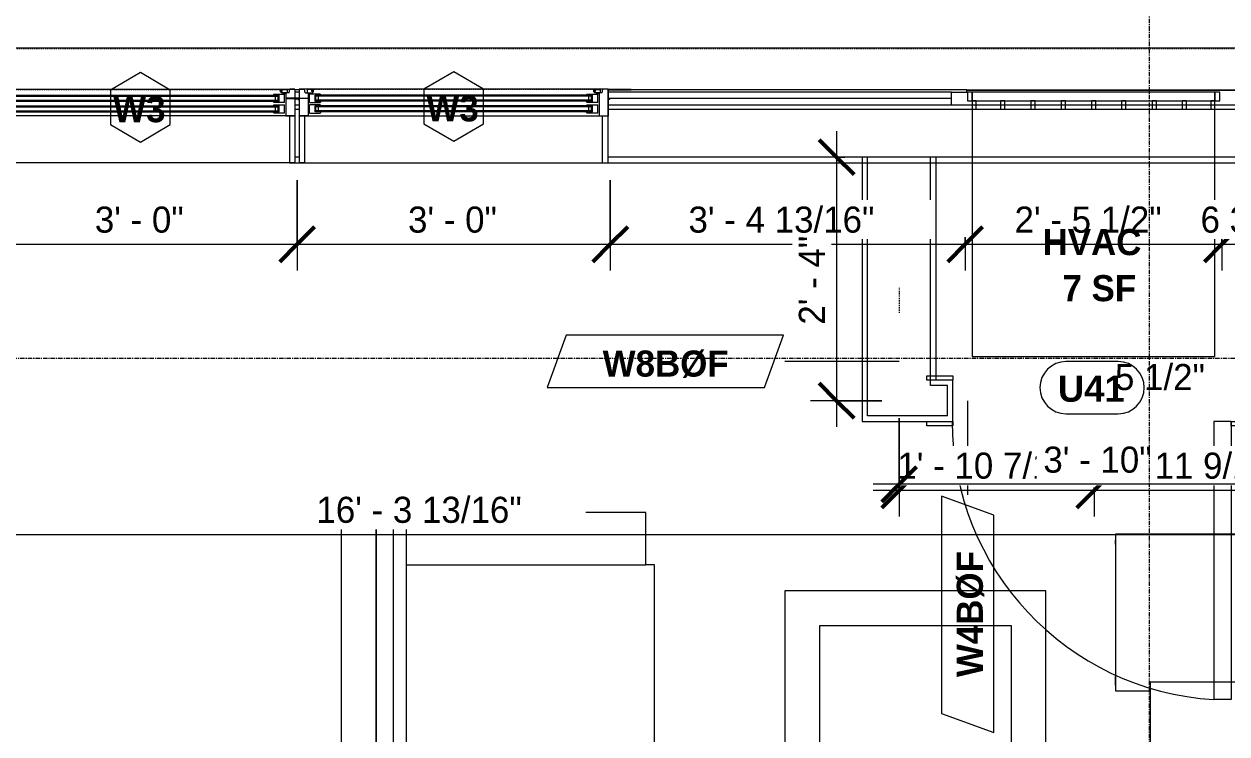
# Model space of a CAD drawing. Header units: inches. Extents: x -4058 to -1781, y 9814 to 12264.
# Drawn here: x -3283.7 to -3145.4, y 12044 to 12125.7 of the extents above; entities that cross this region are included whole.
import ezdxf

# ---------------------------------------------------------------- set-up
doc = ezdxf.new("R2010")
doc.units = ezdxf.units.IN
doc.header["$MEASUREMENT"] = 0
for name, pattern in [('Aligning Line 1_8_', [0.25, 0.125, -0.125]), ('Dash', [0.25, 0.125, -0.125]), ('Dash 3_32_', [0.1875, 0.09375, -0.09375]), ('Dash_2_', [0.25, 0.125, -0.125]), ('Grid Line 1_2_', [0.875, 0.5, -0.125, 0.125, -0.125])]:
    doc.linetypes.add(name, pattern=pattern)
for name, color, linetype, lineweight in [('0-1', 7, 'Continuous', 5), ('0-2', 7, 'Continuous', 9), ('A-ANNO-DIMS', 211, 'Continuous', 9), ('A-ANNO-DIMS-32', 211, 'Continuous', 9), ('A-AREA-IDEN', 2, 'Continuous', 9), ('A-DETL-1', 90, 'Dash 3_32_', 9), ('A-DETL-GENF-HDLN-1', 7, 'Dash', 9), ('A-DETL-GENF-HDLN-2', 1, 'Continuous', 18), ('A-DOOR-2', 31, 'Continuous', 9), ('A-DOOR-IDEN', 31, 'Continuous', 9), ('A-GENM-1', 7, 'Continuous', 9), ('A-GLAZ', 151, 'Continuous', 18), ('A-GLAZ-1', 7, 'Continuous', 9), ('A-GLAZ-IDEN', 152, 'Continuous', 9), ('A-WALL-1', 7, 'Continuous', 9), ('A-WALL-2', 113, 'Continuous', 9), ('A-WALL-IDEN', 211, 'Continuous', 9), ('G-ANNO-SYMB', 111, 'Aligning Line 1_8_', 9), ('I-FURN', 30, 'Continuous', 9), ('I-WALL-4', 2, 'Continuous', 9), ('S-GRID-1', 1, 'Grid Line 1_2_', 9)]:
    doc.layers.add(name, color=color, linetype=linetype, lineweight=lineweight)
doc.layers.add('0-4', color=250, linetype='Dash_2_')
doc.styles.add('Arial_B', font='arialbd.ttf', dxfattribs={"height": 3})
doc.styles.add('Century Gothic', font='ufonts.com_century-gothic.ttf', dxfattribs={"height": 3})
doc.styles.add('Century Gothic_B', font='GOTHICB.TTF', dxfattribs={"height": 3})
doc.dimstyles.new('THE_DIMENSION_STRING', dxfattribs={"dimscale": 12, "dimtxt": 3.132505, "dimasz": 0.333333, "dimexe": 0.25, "dimexo": 0.166667, "dimgap": 0.041667, "dimtad": 1, "dimdec": 4, "dimrnd": 0.0625, "dimzin": 3, "dimdsep": 46, "dimlunit": 4, "dimtxsty": 'Century Gothic', "dimblk1": 'OBLIQUE', "dimblk2": 'OBLIQUE', "dimsah": 1, "dimcen": 0.09, "dimdle": 0.25, "dimazin": 0, "dimtfac": 1, "dimtdec": 4, "dimtix": 1, "dimtmove": 0, "dimatfit": 3, "dimfxl": 1, "dimtvp": 1, "dimtfill": 1, "dimfrac": 2, "dimtolj": 1, "dimtzin": 0, "dimarcsym": 2})
doc.dimstyles.new('THE_DIMENSION_STRING_1', dxfattribs={"dimscale": 12, "dimtxt": 3.132505, "dimasz": 0.333333, "dimexe": 0.25, "dimexo": 0.166667, "dimgap": 0.041667, "dimtad": 1, "dimdec": 4, "dimrnd": 0.0625, "dimzin": 3, "dimdsep": 46, "dimlunit": 4, "dimtxsty": 'Century Gothic', "dimblk1": 'OBLIQUE', "dimblk2": 'OBLIQUE', "dimsah": 1, "dimcen": 0.09, "dimdle": 0.25, "dimazin": 0, "dimtfac": 1, "dimtdec": 4, "dimtix": 1, "dimtmove": 1, "dimatfit": 3, "dimfxl": 1, "dimtvp": 1, "dimtfill": 1, "dimfrac": 2, "dimtolj": 1, "dimtzin": 0, "dimarcsym": 2})
doc.dimstyles.new('THE_DIMENSION_STRING_3', dxfattribs={"dimscale": 12, "dimtxt": 3.132505, "dimasz": 0.333333, "dimexe": 0.25, "dimexo": 0.166667, "dimgap": 0.041667, "dimtad": 1, "dimdec": 4, "dimrnd": 0.0625, "dimzin": 3, "dimdsep": 46, "dimlunit": 4, "dimtxsty": 'Century Gothic', "dimblk1": 'OBLIQUE', "dimblk2": 'OBLIQUE', "dimsah": 1, "dimcen": 0.09, "dimdle": 0.25, "dimazin": 0, "dimtfac": 1, "dimtdec": 4, "dimtix": 1, "dimtmove": 0, "dimatfit": 3, "dimfxl": 1, "dimtvp": 1, "dimtfill": 1, "dimfrac": 2, "dimtolj": 1, "dimtzin": 0, "dimarcsym": 2})
doc.dimstyles.new('THE_DIMENSION_STRING_4', dxfattribs={"dimscale": 12, "dimtxt": 3.132505, "dimasz": 0.333333, "dimexe": 0.25, "dimexo": 0.166667, "dimgap": 0.041667, "dimtad": 1, "dimdec": 4, "dimrnd": 0.0625, "dimzin": 3, "dimdsep": 46, "dimlunit": 4, "dimtxsty": 'Century Gothic', "dimblk1": 'OBLIQUE', "dimblk2": 'OBLIQUE', "dimsah": 1, "dimcen": 0.09, "dimdle": 0.25, "dimazin": 0, "dimtfac": 1, "dimtdec": 4, "dimtix": 1, "dimtmove": 0, "dimatfit": 3, "dimfxl": 1, "dimtvp": 1, "dimtfill": 1, "dimfrac": 2, "dimtolj": 1, "dimtzin": 0, "dimarcsym": 2})

# ---------------------------------------------------------------- blocks, each defined once
blk = doc.blocks.new('Window-Double_Hung-Marvin-Essential - ESDH3066 - 3rd floor-3357211-UNITS PLANS - 3RD FLOOR')
at = {"layer": 'A-DETL-GENF-HDLN-1'}
blk.add_line((16.1, 4.22), (-16.5, 4.22), dxfattribs=at)
at = {"layer": 'A-DETL-GENF-HDLN-2'}
for p, q in [((-17.75, 4.28), (-17.16, 4.28)), ((-17.75, 4.28), (-17.75, 1.19)), ((-17.08, 3.87), (-17.16, 4.28)), ((-16.85, 4.25), (-16.85, 3.87)), ((-16.3, 4.25), (-16.85, 4.25)), ((-16.3, 4.01), (-16.3, 4.25)), ((-16.18, 4.22), (-16.1, 4.22)), ((-16.18, 4.22), (-16.18, 4.01)), ((-16.1, 3.97), (-16.1, 4.22)), ((16.18, 4.22), (16.1, 4.22)), ((16.1, 3.97), (16.1, 4.22)), ((16.18, 4.22), (16.18, 4.01)), ((16.3, 4.01), (16.3, 4.25)), ((16.3, 4.25), (16.85, 4.25)), ((16.85, 4.25), (16.85, 3.87)), ((17.08, 3.87), (17.16, 4.28)), ((17.75, 4.28), (17.16, 4.28)), ((17.75, 4.28), (17.75, 1.19)), ((-19.25, 3.23), (-19.25, 3.19)), ((-17.75, 3.23), (-19.25, 3.23)), ((-19.25, 3.19), (-17.9, 3.19)), ((-17.9, 3.19), (-17.9, 3.08)), ((-17.9, 3.08), (-17.75, 3.08)), ((-17.08, 3.87), (-16.19, 3.87)), ((-16.38, 3.77), (-16.72, 3.77)), ((-16.72, 3.77), (-16.72, 1.19)), ((-15.34, 3.69), (-16.56, 3.69)), ((-16.56, 2.75), (-16.56, 3.69)), ((-16.38, 3.87), (-16.38, 3.77)), ((-16.18, 4.01), (-16.3, 4.01)), ((-16.19, 3.97), (-16.1, 3.97)), ((-16.19, 3.87), (-16.19, 3.97)), ((-15.94, 2.87), (-15.94, 3.59)), ((-15.94, 3.59), (-15.28, 3.59)), ((-15.28, 2.87), (-15.94, 2.87)), ((-15.84, 2.88), (-15.84, 3.57)), ((-15.54, 3.01), (-15.54, 3.45)), ((-15.34, 3.69), (-15.28, 3.63)), ((-15.34, 2.75), (-15.28, 2.81)), ((-15.28, 3.59), (-15.28, 3.63)), ((-15.28, 2.81), (-15.28, 2.87)), ((15.34, 3.69), (15.28, 3.63)), ((15.28, 3.59), (15.28, 3.63)), ((15.94, 3.59), (15.28, 3.59)), ((15.28, 2.81), (15.28, 2.87)), ((15.28, 2.87), (15.94, 2.87)), ((15.34, 2.75), (15.28, 2.81)), ((15.34, 3.69), (16.56, 3.69)), ((15.54, 3.01), (15.54, 3.45)), ((15.84, 2.88), (15.84, 3.57)), ((15.94, 2.87), (15.94, 3.59)), ((16.19, 3.97), (16.1, 3.97)), ((16.18, 4.01), (16.3, 4.01)), ((16.19, 3.87), (16.19, 3.97)), ((17.08, 3.87), (16.19, 3.87)), ((16.38, 3.87), (16.38, 3.77)), ((16.38, 3.77), (16.72, 3.77)), ((16.56, 2.75), (16.56, 3.69)), ((16.72, 3.77), (16.72, 1.19)), ((17.75, 3.23), (19.25, 3.23)), ((17.9, 3.08), (17.75, 3.08)), ((17.9, 3.19), (17.9, 3.08)), ((19.25, 3.19), (17.9, 3.19)), ((19.25, 3.23), (19.25, 3.19)), ((-16.56, 2.75), (-15.34, 2.75)), ((-15.34, 2.47), (-16.56, 2.47)), ((-16.56, 1.53), (-16.56, 2.47)), ((-16.56, 1.53), (-15.34, 1.53)), ((-15.94, 1.65), (-15.94, 2.37)), ((-15.94, 2.37), (-15.28, 2.37)), ((-15.28, 1.65), (-15.94, 1.65)), ((-15.84, 1.66), (-15.84, 2.35)), ((-15.54, 1.79), (-15.54, 2.23)), ((-15.34, 2.47), (-15.28, 2.41)), ((-15.34, 1.53), (-15.28, 1.59)), ((-15.28, 2.37), (-15.28, 2.41)), ((-15.28, 1.59), (-15.28, 1.65)), ((15.34, 2.47), (15.28, 2.41)), ((15.28, 2.37), (15.28, 2.41)), ((15.94, 2.37), (15.28, 2.37)), ((15.28, 1.59), (15.28, 1.65)), ((15.28, 1.65), (15.94, 1.65)), ((15.34, 1.53), (15.28, 1.59)), ((16.56, 2.75), (15.34, 2.75)), ((15.34, 2.47), (16.56, 2.47)), ((16.56, 1.53), (15.34, 1.53)), ((15.54, 1.79), (15.54, 2.23)), ((15.84, 1.66), (15.84, 2.35)), ((15.94, 1.65), (15.94, 2.37)), ((16.56, 1.53), (16.56, 2.47)), ((-16.72, 1.19), (-17.75, 1.19)), ((-17.13, 1.16), (-17.13, -4.19)), ((16.72, 1.19), (17.75, 1.19)), ((17.12, -4.19), (17.12, 1.16)), ((-17.13, -4.19), (-17.75, -4.19)), ((17.12, -4.19), (17.75, -4.19))]:
    blk.add_line(p, q, dxfattribs=at)
at = {"layer": 'A-GLAZ'}
for p, q in [((15.84, 3.57), (-15.84, 3.57)), ((15.84, 3.45), (-15.84, 3.45)), ((15.84, 3.01), (-15.84, 3.01)), ((15.84, 2.88), (-15.84, 2.88)), ((15.84, 2.35), (-15.84, 2.35)), ((15.84, 2.23), (-15.84, 2.23)), ((15.84, 1.79), (-15.84, 1.79)), ((15.84, 1.66), (-15.84, 1.66))]:
    blk.add_line(p, q, dxfattribs=at)
at = {"layer": 'A-GLAZ-1'}
for p, q in [((17.75, 4.28), (-17.75, 4.28)), ((-17.75, 4.28), (-17.75, 1.19)), ((17.75, 1.19), (17.75, 4.28)), ((20.4, 4.25), (17.75, 4.25)), ((17.75, 4.19), (20.4, 4.19)), ((20.4, 4.19), (20.4, 4.25)), ((-17.75, 1.19), (17.75, 1.19)), ((-17.75, 1.16), (-17.75, -4.19)), ((17.75, -4.19), (17.75, 1.16)), ((-17.75, -4.19), (17.75, -4.19))]:
    blk.add_line(p, q, dxfattribs=at)
blk = doc.blocks.new('Perforated Panel at Magic-Pak - hvac panel - 3rd floor-3386640-UNITS PLANS - 3RD FLOOR')
at = {"layer": 'A-GLAZ-1'}
for p, q in [((-19.01, -4.13), (19.01, -4.13)), ((19.01, -4.19), (-19.01, -4.19))]:
    blk.add_line(p, q, dxfattribs=at)
blk = doc.blocks.new('V-Series_EWC4_SPVU_RFA_2015 - 2ND AND 3RD FLOOR-2226480-UNITS PLANS - 3RD FLOOR')
at = {"layer": 'A-GENM-1'}
for p, q in [((-3859.97, 11740.34), (-3859.97, 11739.78)), ((-3858.97, 11740.34), (-3859.97, 11740.34)), ((-3859.97, 11739.78), (-3859.97, 11711.9)), ((-3858.97, 11739.78), (-3859.97, 11739.78)), ((-3859.97, 11739.78), (-3858.97, 11739.78)), ((-3858.97, 11739.78), (-3858.97, 11740.34)), ((-3858.97, 11711.9), (-3858.97, 11739.78)), ((-3829.54, 11739.78), (-3858.97, 11739.78)), ((-3858.97, 11739.78), (-3858.97, 11739.34)), ((-3858.97, 11739.34), (-3857.97, 11739.34)), ((-3857.97, 11739.34), (-3857.97, 11736.54)), ((-3829.54, 11711.9), (-3829.54, 11739.78)), ((-3857.97, 11736.54), (-3858.97, 11736.54)), ((-3858.97, 11736.54), (-3858.97, 11736.04)), ((-3858.97, 11736.04), (-3857.97, 11736.04)), ((-3857.97, 11736.04), (-3857.97, 11733.06)), ((-3857.97, 11733.06), (-3858.97, 11733.06)), ((-3858.97, 11733.06), (-3858.97, 11732.56)), ((-3858.97, 11732.56), (-3857.97, 11732.56)), ((-3857.97, 11732.56), (-3857.97, 11729.57)), ((-3857.97, 11729.57), (-3858.97, 11729.57)), ((-3858.97, 11729.57), (-3858.97, 11729.07)), ((-3858.97, 11729.07), (-3857.97, 11729.07)), ((-3857.97, 11729.07), (-3857.97, 11726.09)), ((-3857.97, 11726.09), (-3858.97, 11726.09)), ((-3858.97, 11726.09), (-3858.97, 11725.59)), ((-3858.97, 11725.59), (-3857.97, 11725.59)), ((-3857.97, 11725.59), (-3857.97, 11722.61)), ((-3857.97, 11722.61), (-3858.97, 11722.61)), ((-3858.97, 11722.61), (-3858.97, 11722.11)), ((-3858.97, 11722.11), (-3857.97, 11722.11)), ((-3857.97, 11722.11), (-3857.97, 11719.12)), ((-3857.97, 11719.12), (-3858.97, 11719.12)), ((-3858.97, 11719.12), (-3858.97, 11718.62)), ((-3858.97, 11718.62), (-3857.97, 11718.62)), ((-3857.97, 11718.62), (-3857.97, 11715.64)), ((-3857.97, 11715.64), (-3858.97, 11715.64)), ((-3858.97, 11715.64), (-3858.97, 11715.14)), ((-3858.97, 11715.14), (-3857.97, 11715.14)), ((-3857.97, 11715.14), (-3857.97, 11712.34)), ((-3859.97, 11711.9), (-3858.97, 11711.9)), ((-3859.97, 11711.9), (-3859.97, 11711.34)), ((-3858.97, 11711.9), (-3859.97, 11711.9)), ((-3859.97, 11711.34), (-3858.97, 11711.34)), ((-3857.97, 11712.34), (-3858.97, 11712.34)), ((-3858.97, 11712.34), (-3858.97, 11711.9)), ((-3858.97, 11711.34), (-3858.97, 11711.9)), ((-3858.97, 11711.9), (-3829.54, 11711.9))]:
    blk.add_line(p, q, dxfattribs=at)
blk = doc.blocks.new('Window-Double_Hung-Marvin-Essential - ESDH3066 - 3rd floor-3357212-UNITS PLANS - 3RD FLOOR')
at = {"layer": 'A-DETL-GENF-HDLN-1'}
blk.add_line((16.1, -4.22), (-16.5, -4.22), dxfattribs=at)
at = {"layer": 'A-DETL-GENF-HDLN-2'}
for p, q in [((-17.13, 4.19), (-17.75, 4.19)), ((-17.13, -1.16), (-17.13, 4.19)), ((17.12, 4.19), (17.75, 4.19)), ((17.12, 4.19), (17.12, -1.16)), ((-16.72, -1.19), (-17.75, -1.19)), ((-17.75, -4.28), (-17.75, -1.19)), ((-16.72, -3.77), (-16.72, -1.19)), ((16.72, -3.77), (16.72, -1.19)), ((16.72, -1.19), (17.75, -1.19)), ((17.75, -4.28), (17.75, -1.19)), ((-16.56, -1.53), (-15.34, -1.53)), ((-16.56, -1.53), (-16.56, -2.47)), ((-15.34, -2.47), (-16.56, -2.47)), ((-16.56, -2.75), (-15.34, -2.75)), ((-16.56, -2.75), (-16.56, -3.69)), ((-15.28, -1.65), (-15.94, -1.65)), ((-15.94, -1.65), (-15.94, -2.37)), ((-15.94, -2.37), (-15.28, -2.37)), ((-15.84, -1.66), (-15.84, -2.35)), ((-15.54, -1.79), (-15.54, -2.23)), ((-15.34, -1.53), (-15.28, -1.59)), ((-15.34, -2.47), (-15.28, -2.41)), ((-15.34, -2.75), (-15.28, -2.81)), ((-15.28, -1.59), (-15.28, -1.65)), ((-15.28, -2.37), (-15.28, -2.41)), ((15.34, -1.53), (15.28, -1.59)), ((15.28, -1.59), (15.28, -1.65)), ((15.28, -1.65), (15.94, -1.65)), ((15.28, -2.37), (15.28, -2.41)), ((15.94, -2.37), (15.28, -2.37)), ((15.34, -2.47), (15.28, -2.41)), ((15.34, -2.75), (15.28, -2.81)), ((16.56, -1.53), (15.34, -1.53)), ((15.34, -2.47), (16.56, -2.47)), ((16.56, -2.75), (15.34, -2.75)), ((15.54, -1.79), (15.54, -2.23)), ((15.84, -1.66), (15.84, -2.35)), ((15.94, -1.65), (15.94, -2.37)), ((16.56, -1.53), (16.56, -2.47)), ((16.56, -2.75), (16.56, -3.69)), ((-19.25, -3.23), (-19.25, -3.19)), ((-19.25, -3.19), (-17.9, -3.19)), ((-17.75, -3.23), (-19.25, -3.23)), ((-17.9, -3.19), (-17.9, -3.08)), ((-17.9, -3.08), (-17.75, -3.08)), ((-17.08, -3.87), (-17.16, -4.28)), ((-17.08, -3.87), (-16.19, -3.87)), ((-16.85, -4.25), (-16.85, -3.87)), ((-16.38, -3.77), (-16.72, -3.77)), ((-15.34, -3.69), (-16.56, -3.69)), ((-16.38, -3.87), (-16.38, -3.77)), ((-16.18, -4.01), (-16.3, -4.01)), ((-16.3, -4.01), (-16.3, -4.25)), ((-16.19, -3.87), (-16.19, -3.97)), ((-16.19, -3.97), (-16.1, -3.97)), ((-16.18, -4.22), (-16.18, -4.01)), ((-16.1, -3.97), (-16.1, -4.22)), ((-15.28, -2.87), (-15.94, -2.87)), ((-15.94, -2.87), (-15.94, -3.59)), ((-15.94, -3.59), (-15.28, -3.59)), ((-15.84, -2.88), (-15.84, -3.57)), ((-15.54, -3.01), (-15.54, -3.45)), ((-15.34, -3.69), (-15.28, -3.63)), ((-15.28, -2.81), (-15.28, -2.87)), ((-15.28, -3.59), (-15.28, -3.63)), ((15.28, -2.81), (15.28, -2.87)), ((15.28, -2.87), (15.94, -2.87)), ((15.28, -3.59), (15.28, -3.63)), ((15.94, -3.59), (15.28, -3.59)), ((15.34, -3.69), (15.28, -3.63)), ((15.34, -3.69), (16.56, -3.69)), ((15.54, -3.01), (15.54, -3.45)), ((15.84, -2.88), (15.84, -3.57)), ((15.94, -2.87), (15.94, -3.59)), ((16.19, -3.97), (16.1, -3.97)), ((16.1, -3.97), (16.1, -4.22)), ((16.18, -4.22), (16.18, -4.01)), ((16.18, -4.01), (16.3, -4.01)), ((17.08, -3.87), (16.19, -3.87)), ((16.19, -3.87), (16.19, -3.97)), ((16.3, -4.01), (16.3, -4.25)), ((16.38, -3.87), (16.38, -3.77)), ((16.38, -3.77), (16.72, -3.77)), ((16.85, -4.25), (16.85, -3.87)), ((17.08, -3.87), (17.16, -4.28)), ((17.9, -3.08), (17.75, -3.08)), ((17.75, -3.23), (19.25, -3.23)), ((17.9, -3.19), (17.9, -3.08)), ((19.25, -3.19), (17.9, -3.19)), ((19.25, -3.23), (19.25, -3.19)), ((-17.75, -4.28), (-17.16, -4.28)), ((-16.3, -4.25), (-16.85, -4.25)), ((-16.18, -4.22), (-16.1, -4.22)), ((16.18, -4.22), (16.1, -4.22)), ((16.3, -4.25), (16.85, -4.25)), ((17.75, -4.28), (17.16, -4.28))]:
    blk.add_line(p, q, dxfattribs=at)
at = {"layer": 'A-GLAZ'}
for p, q in [((15.84, -1.66), (-15.84, -1.66)), ((15.84, -1.79), (-15.84, -1.79)), ((15.84, -2.23), (-15.84, -2.23)), ((15.84, -2.35), (-15.84, -2.35)), ((15.84, -2.88), (-15.84, -2.88)), ((15.84, -3.01), (-15.84, -3.01)), ((15.84, -3.45), (-15.84, -3.45)), ((15.84, -3.57), (-15.84, -3.57))]:
    blk.add_line(p, q, dxfattribs=at)
at = {"layer": 'A-GLAZ-1'}
for p, q in [((-17.75, 4.19), (17.75, 4.19)), ((-17.75, -1.16), (-17.75, 4.19)), ((17.75, 4.19), (17.75, -1.16)), ((-17.75, -1.19), (17.75, -1.19)), ((-17.75, -4.28), (-17.75, -1.19)), ((17.75, -1.19), (17.75, -4.28)), ((17.75, -4.28), (-17.75, -4.28)), ((17.75, -4.19), (20.4, -4.19)), ((20.4, -4.25), (17.75, -4.25)), ((20.4, -4.19), (20.4, -4.25))]:
    blk.add_line(p, q, dxfattribs=at)
blk = doc.blocks.new('CTR - 1st Phase - Shell_rvt-1-UNITS PLANS - 3RD FLOOR')
at = {"layer": 'A-WALL-1'}
for p, q in [((-3252.07, 12118.09), (-3252.58, 12118.09)), ((-3175.34, 12118.09), (-3213.92, 12118.09)), ((-3175.34, 12117.84), (-3175.34, 12118.09)), ((-3252.07, 12117.84), (-3252.58, 12117.84)), ((-3252.07, 12117.09), (-3252.58, 12117.09)), ((-3177.09, 12117.84), (-3216.57, 12117.84)), ((-3177.09, 12117.09), (-3216.57, 12117.09)), ((-3177.09, 12116.34), (-3177.09, 12117.84)), ((-3177.09, 12117.84), (-3175.34, 12117.84)), ((-3252.07, 12116.34), (-3252.58, 12116.34)), ((-3252.07, 12115.84), (-3252.58, 12115.84)), ((-3252.58, 12115.09), (-3252.58, 12115.06)), ((-3252.07, 12115.06), (-3252.07, 12115.09)), ((-3177.09, 12116.34), (-3216.57, 12116.34)), ((-3055.21, 12115.84), (-3216.57, 12115.84)), ((-3216.57, 12115.09), (-3216.57, 12115.06)), ((-3097.16, 12116.34), (-3177.09, 12116.34)), ((-3252.07, 12110.34), (-3252.58, 12110.34)), ((-3252.58, 12109.71), (-3252.07, 12109.71)), ((-3055.21, 12110.34), (-3216.57, 12110.34)), ((-3216.57, 12109.71), (-3055.21, 12109.71))]:
    blk.add_line(p, q, dxfattribs=at)
at = {"layer": '0-2'}
for name, p, rotation in [('Window-Double_Hung-Marvin-Essential - ESDH3066 - 3rd floor-3357212-UNITS PLANS - 3RD FLOOR', (-3270.33, 12113.9), 180), ('Perforated Panel at Magic-Pak - hvac panel - 3rd floor-3386640-UNITS PLANS - 3RD FLOOR', (-3156.32, 12113.9), 180), ('V-Series_EWC4_SPVU_RFA_2015 - 2ND AND 3RD FLOOR-2226480-UNITS PLANS - 3RD FLOOR', (-14886.61, 8257.87), 269.9999999999999)]:
    blk.add_blockref(name, p, dxfattribs=dict(at, rotation=rotation))
blk.add_blockref('Window-Double_Hung-Marvin-Essential - ESDH3066 - 3rd floor-3357211-UNITS PLANS - 3RD FLOOR', (-3234.32, 12113.9), dxfattribs=at)
blk = doc.blocks.new('Entertainment_Center_14771 - Entertainment_Center_14771-1352616-UNITS PLANS - 3RD FLOOR')
at = {"layer": 'I-FURN'}
for p, q in [((-36, 6.12), (-19, 6.12)), ((-36, 6), (-36, 6.12)), ((-19, 6), (-36, 6)), ((-19, 6), (-36, 6)), ((-36, 6), (-36, -10)), ((-19, 6.12), (19, 6.12)), ((-19, 6), (-19, 6.12)), ((19, 6), (-19, 6)), ((19, 6), (-19, 6)), ((-19, 6), (-19, -6)), ((19, 6.12), (36, 6.12)), ((19, 6.12), (19, 6)), ((36, 6), (19, 6)), ((19, -6), (19, 6)), ((36, 6), (19, 6)), ((36, 6), (36, 6.12)), ((36, -10), (36, 6)), ((-19, -6), (19, -6)), ((-18, -10), (-18, -6)), ((18, -6), (18, -10)), ((-36, -10), (-18, -10)), ((-35.34, -10), (-35.34, -10.03)), ((-35.34, -10.03), (-34.85, -10.03)), ((-34.85, -10.03), (-34.85, -10)), ((-19.66, -10), (-19.66, -10.03)), ((-19.66, -10.03), (-18.66, -10.03)), ((-18.66, -10.03), (-18.66, -10)), ((18, -10), (36, -10)), ((18.66, -10), (18.66, -10.03)), ((18.66, -10.03), (19.66, -10.03)), ((19.66, -10.03), (19.66, -10)), ((34.85, -10), (34.85, -10.03)), ((34.85, -10.03), (35.34, -10.03)), ((35.34, -10.03), (35.34, -10))]:
    blk.add_line(p, q, dxfattribs=at)
blk = doc.blocks.new('Couch-Both_Arms-Generic - 1-1352606-UNITS PLANS - 3RD FLOOR')
at = {"layer": 'I-FURN'}
for p, q in [((42, 17.5), (-42, 17.5)), ((-42, 17.5), (-42, 13.5)), ((42, 13.5), (42, 17.5)), ((-42, 13.5), (42, 13.5)), ((42, 13.5), (-42, 13.5)), ((-42, 13.5), (-42, 10)), ((42, 10), (42, 13.5)), ((-42, 11.5), (42, 11.5)), ((-42, 10), (-42, -17.5)), ((-42, 10), (42, 10)), ((-36, -17.5), (-36, 10)), ((36, 10), (36, -17.5)), ((42, -17.5), (42, 10)), ((-42, -17.5), (-36, -17.5)), ((-36, -17.5), (-36, -18.5)), ((36, -18.5), (36, -17.5)), ((36, -17.5), (42, -17.5)), ((-36, -18.5), (36, -18.5))]:
    blk.add_line(p, q, dxfattribs=at)
blk = doc.blocks.new('Table-Coffee - one-1352608-UNITS PLANS - 3RD FLOOR')
at = {"layer": 'I-FURN'}
for p, q in [((30.72, 18.75), (-29.28, 18.75)), ((-29.28, 18.75), (-29.28, -11.25)), ((30.72, -11.25), (30.72, 18.75)), ((-25.28, -7.25), (-25.28, 14.75)), ((-25.28, 14.75), (26.72, 14.75)), ((26.72, 14.75), (26.72, -7.25)), ((26.72, -7.25), (-25.28, -7.25)), ((-29.28, -11.25), (30.72, -11.25))]:
    blk.add_line(p, q, dxfattribs=at)
blk = doc.blocks.new('SWING - SINGLE - FLUSH - SWING - 32_ x 80_ - WITH ACOUSTICAL SEAL-4202147-UNITS PLANS - 3RD FLOOR')
at = {"layer": 'A-DOOR-2'}
for p, q in [((-19, 2.37), (-19, 2.87)), ((-19, 2.87), (-16, 2.87)), ((-16, 2.87), (-16, 2.37)), ((16, 2.37), (16, 2.87)), ((16, 2.87), (19, 2.87)), ((19, 2.87), (19, 2.37)), ((-16, 2.37), (-19, 2.37)), ((19, 2.37), (16, 2.37)), ((-19, -2.38), (-16, -2.38)), ((-19, -2.88), (-19, -2.38)), ((-16, -2.38), (-16, -2.88)), ((14, -2.38), (14, -34.38)), ((16, -2.38), (14, -2.38)), ((16, -2.38), (16, -34.38)), ((16, -2.38), (19, -2.38)), ((16, -2.88), (16, -2.38)), ((19, -2.38), (19, -2.88)), ((-16, -2.88), (-19, -2.88)), ((19, -2.88), (16, -2.88)), ((16, -34.38), (14, -34.38))]:
    blk.add_line(p, q, dxfattribs=at)
blk.add_arc((16, -2.38), 32.07, 180, 266.4241, dxfattribs=at)
blk = doc.blocks.new('DIMBLOCK182-UNITS PLANS - 3RD FLOOR')
at = {"layer": 'A-ANNO-DIMS-32'}
for p, q in [((-3288.33, 12107.71), (-3288.33, 12097.33)), ((-3288.33, 12100.33), (-3288.33, 12107.71)), ((-3252.32, 12107.71), (-3252.32, 12097.33)), ((-3252.32, 12100.33), (-3252.32, 12107.71)), ((-3288.33, 12100.33), (-3252.32, 12100.33))]:
    blk.add_line(p, q, dxfattribs=at)
at = {"layer": 'A-ANNO-DIMS-32', "lineweight": 50}
for p, q in [((-3288.33, 12100.33), (-3286.33, 12102.33)), ((-3252.32, 12100.33), (-3250.32, 12102.33)), ((-3288.33, 12100.33), (-3290.33, 12098.33)), ((-3252.32, 12100.33), (-3254.32, 12098.33))]:
    blk.add_line(p, q, dxfattribs=at)
at = {"layer": 'A-ANNO-DIMS-32', "color": 0, "insert": (-3275.57, 12104.67), "char_height": 3, "width": 12.5897, "attachment_point": 1, "line_spacing_factor": 0.984502, "style": 'Century Gothic', "bg_fill": 3, "box_fill_scale": 1.25, "bg_fill_color": 256, "bg_fill_true_color": 13158600, "bg_fill_transparency": 0}
blk.add_mtext('3\' - 0"', dxfattribs=at)
blk = doc.blocks.new('_Oblique')
at = {"color": 0, "linetype": 'ByBlock', "lineweight": -2}
blk.add_line((-0.5, -0.5), (0.5, 0.5), dxfattribs=at)
blk = doc.blocks.new('DIMBLOCK183-UNITS PLANS - 3RD FLOOR')
at = {"layer": 'A-ANNO-DIMS-32'}
for p, q in [((-3252.32, 12107.71), (-3252.32, 12097.33)), ((-3252.32, 12100.33), (-3252.32, 12107.71)), ((-3216.32, 12107.71), (-3216.32, 12097.33)), ((-3216.32, 12100.33), (-3216.32, 12107.71)), ((-3252.32, 12100.33), (-3216.32, 12100.33))]:
    blk.add_line(p, q, dxfattribs=at)
at = {"layer": 'A-ANNO-DIMS-32', "lineweight": 50}
for p, q in [((-3252.32, 12100.33), (-3250.32, 12102.33)), ((-3216.32, 12100.33), (-3214.32, 12102.33)), ((-3252.32, 12100.33), (-3254.32, 12098.33)), ((-3216.32, 12100.33), (-3218.32, 12098.33))]:
    blk.add_line(p, q, dxfattribs=at)
at = {"layer": 'A-ANNO-DIMS-32', "color": 0, "insert": (-3239.57, 12104.67), "char_height": 3, "width": 12.5897, "attachment_point": 1, "line_spacing_factor": 0.984502, "style": 'Century Gothic', "bg_fill": 3, "box_fill_scale": 1.25, "bg_fill_color": 256, "bg_fill_true_color": 13158600, "bg_fill_transparency": 0}
blk.add_mtext('3\' - 0"', dxfattribs=at)
blk = doc.blocks.new('DIMBLOCK184-UNITS PLANS - 3RD FLOOR')
at = {"layer": 'A-ANNO-DIMS-32'}
for p, q in [((-3216.32, 12107.71), (-3216.32, 12097.33)), ((-3216.32, 12100.33), (-3216.32, 12107.71)), ((-3216.32, 12100.33), (-3175.52, 12100.33)), ((-3175.52, 12101.16), (-3175.52, 12097.33)), ((-3175.52, 12100.33), (-3175.52, 12101.16))]:
    blk.add_line(p, q, dxfattribs=at)
at = {"layer": 'A-ANNO-DIMS-32', "lineweight": 50}
for p, q in [((-3216.32, 12100.33), (-3214.32, 12102.33)), ((-3175.52, 12100.33), (-3173.52, 12102.33)), ((-3216.32, 12100.33), (-3218.32, 12098.33)), ((-3175.52, 12100.33), (-3177.52, 12098.33))]:
    blk.add_line(p, q, dxfattribs=at)
at = {"layer": 'A-ANNO-DIMS-32', "color": 0, "insert": (-3207.33, 12104.67), "char_height": 3, "width": 27.387, "attachment_point": 1, "line_spacing_factor": 0.984502, "style": 'Century Gothic', "bg_fill": 3, "box_fill_scale": 1.25, "bg_fill_color": 256, "bg_fill_true_color": 13158600, "bg_fill_transparency": 0}
blk.add_mtext('3\' - 4 13/16"', dxfattribs=at)
blk = doc.blocks.new('DIMBLOCK185-UNITS PLANS - 3RD FLOOR')
at = {"layer": 'A-ANNO-DIMS-32', "lineweight": 50}
for p, q in [((-3175.52, 12100.33), (-3173.52, 12102.33)), ((-3146.02, 12100.33), (-3144.02, 12102.33)), ((-3175.52, 12100.33), (-3177.52, 12098.33)), ((-3146.02, 12100.33), (-3148.02, 12098.33))]:
    blk.add_line(p, q, dxfattribs=at)
at = {"layer": 'A-ANNO-DIMS-32'}
for p, q in [((-3175.52, 12101.16), (-3175.52, 12097.33)), ((-3175.52, 12100.33), (-3175.52, 12101.16)), ((-3175.52, 12100.33), (-3146.02, 12100.33)), ((-3146.02, 12101.16), (-3146.02, 12097.33)), ((-3146.02, 12100.33), (-3146.02, 12101.16))]:
    blk.add_line(p, q, dxfattribs=at)
at = {"layer": 'A-ANNO-DIMS-32', "color": 0, "insert": (-3169.85, 12104.67), "char_height": 3, "width": 21.7784, "attachment_point": 1, "line_spacing_factor": 0.984502, "style": 'Century Gothic', "bg_fill": 3, "box_fill_scale": 1.25, "bg_fill_color": 256, "bg_fill_true_color": 13158600, "bg_fill_transparency": 0}
blk.add_mtext('2\' - 5 1/2"', dxfattribs=at)
blk = doc.blocks.new('DIMBLOCK186-UNITS PLANS - 3RD FLOOR')
at = {"layer": 'A-ANNO-DIMS-32', "lineweight": 50}
for p, q in [((-3146.02, 12100.33), (-3144.02, 12102.33)), ((-3139.62, 12100.33), (-3137.62, 12102.33)), ((-3146.02, 12100.33), (-3148.02, 12098.33)), ((-3139.62, 12100.33), (-3141.62, 12098.33))]:
    blk.add_line(p, q, dxfattribs=at)
at = {"layer": 'A-ANNO-DIMS-32'}
for p, q in [((-3146.02, 12101.16), (-3146.02, 12097.33)), ((-3146.02, 12100.33), (-3146.02, 12101.16)), ((-3146.02, 12100.33), (-3139.62, 12100.33)), ((-3139.62, 12101.16), (-3139.62, 12097.33)), ((-3139.62, 12100.33), (-3139.62, 12101.16))]:
    blk.add_line(p, q, dxfattribs=at)
at = {"layer": 'A-ANNO-DIMS-32', "color": 0, "insert": (-3148.47, 12104.67), "char_height": 3, "width": 13.5444, "attachment_point": 1, "line_spacing_factor": 0.984502, "style": 'Century Gothic', "bg_fill": 3, "box_fill_scale": 1.25, "bg_fill_color": 256, "bg_fill_true_color": 13158600, "bg_fill_transparency": 0}
blk.add_mtext('6 3/8"', dxfattribs=at)
blk = doc.blocks.new('DIMBLOCK187-UNITS PLANS - 3RD FLOOR')
at = {"layer": 'A-ANNO-DIMS-32', "lineweight": 50}
for p, q in [((-3139.62, 12100.33), (-3137.62, 12102.33)), ((-3134.12, 12100.33), (-3132.12, 12102.33)), ((-3139.62, 12100.33), (-3141.62, 12098.33)), ((-3134.12, 12100.33), (-3136.12, 12098.33))]:
    blk.add_line(p, q, dxfattribs=at)
at = {"layer": 'A-ANNO-DIMS-32'}
for p, q in [((-3139.62, 12101.16), (-3139.62, 12097.33)), ((-3139.62, 12100.33), (-3139.62, 12101.16)), ((-3139.62, 12100.33), (-3134.12, 12100.33)), ((-3134.12, 12101.16), (-3134.12, 12097.33)), ((-3134.12, 12100.33), (-3134.12, 12101.16))]:
    blk.add_line(p, q, dxfattribs=at)
blk.add_ellipse((-3147.03, 12100.33), major_axis=(0, 15.15), ratio=0.670272, start_param=3.141593, end_param=4.712389, dxfattribs=at)
at = {"layer": 'A-ANNO-DIMS-32', "color": 0, "insert": (-3158.31, 12086.56), "char_height": 3, "width": 13.5444, "attachment_point": 1, "line_spacing_factor": 0.984502, "style": 'Century Gothic', "bg_fill": 3, "box_fill_scale": 1.25, "bg_fill_color": 256, "bg_fill_true_color": 13158600, "bg_fill_transparency": 0}
blk.add_mtext('5 1/2"', dxfattribs=at)
blk = doc.blocks.new('DIMBLOCK558-UNITS PLANS - 3RD FLOOR')
at = {"layer": 'A-ANNO-DIMS-32', "lineweight": 50}
for p, q in [((-3335.41, 12066.94), (-3333.41, 12068.94)), ((-3139.62, 12066.94), (-3137.62, 12068.94)), ((-3335.41, 12066.94), (-3337.41, 12064.94)), ((-3139.62, 12066.94), (-3141.62, 12064.94))]:
    blk.add_line(p, q, dxfattribs=at)
at = {"layer": 'A-ANNO-DIMS-32'}
for p, q in [((-3335.41, 12067.77), (-3335.41, 12063.94)), ((-3335.41, 12066.94), (-3335.41, 12067.77)), ((-3335.41, 12066.94), (-3139.62, 12066.94)), ((-3139.62, 12067.77), (-3139.62, 12063.94)), ((-3139.62, 12066.94), (-3139.62, 12067.77))]:
    blk.add_line(p, q, dxfattribs=at)
at = {"layer": 'A-ANNO-DIMS-32', "color": 0, "insert": (-3250.1, 12071.29), "char_height": 3, "width": 30.1914, "attachment_point": 1, "line_spacing_factor": 0.984502, "style": 'Century Gothic', "bg_fill": 3, "box_fill_scale": 1.25, "bg_fill_color": 256, "bg_fill_true_color": 13158600, "bg_fill_transparency": 0}
blk.add_mtext('16\' - 3 13/16"', dxfattribs=at)
blk = doc.blocks.new('Window Tag - ONE-4156801-UNITS PLANS - 3RD FLOOR')
at = {"layer": 'A-GLAZ-IDEN'}
for p, q in [((0, 0.125), (-0.1071, 0.0619)), ((0.107, 0.062), (0, 0.125)), ((-0.1071, 0.0619), (-0.1071, -0.0619)), ((0.107, -0.0624), (0.107, 0.062)), ((-0.1071, -0.0619), (0, -0.125)), ((0, -0.125), (0.107, -0.0624))]:
    blk.add_line(p, q, dxfattribs=at)
blk = doc.blocks.new('DIMBLOCK795-UNITS PLANS - 3RD FLOOR')
at = {"layer": 'A-ANNO-DIMS-32', "lineweight": 50}
for p, q in [((-3190.3, 12110.34), (-3192.3, 12112.34)), ((-3190.3, 12110.34), (-3188.3, 12108.34)), ((-3190.3, 12082.34), (-3192.3, 12084.34)), ((-3190.3, 12082.34), (-3188.3, 12080.34))]:
    blk.add_line(p, q, dxfattribs=at)
at = {"layer": 'A-ANNO-DIMS-32'}
for p, q in [((-3190.3, 12113.34), (-3190.3, 12079.34)), ((-3189.37, 12110.34), (-3193.3, 12110.34)), ((-3190.3, 12110.34), (-3189.37, 12110.34)), ((-3185.12, 12082.34), (-3193.3, 12082.34)), ((-3190.3, 12082.34), (-3185.12, 12082.34))]:
    blk.add_line(p, q, dxfattribs=at)
at = {"layer": 'A-ANNO-DIMS-32', "color": 0, "insert": (-3194.65, 12091.09), "char_height": 3, "width": 12.5897, "attachment_point": 1, "rotation": 90, "line_spacing_factor": 0.984502, "style": 'Century Gothic', "bg_fill": 3, "box_fill_scale": 1.25, "bg_fill_color": 256, "bg_fill_true_color": 13158600, "bg_fill_transparency": 0}
blk.add_mtext('2\' - 4"', dxfattribs=at)
blk = doc.blocks.new('Wall Tag - Arch Wall-3956453-UNITS PLANS - 3RD FLOOR')
at = {"layer": 'A-WALL-IDEN'}
for p, q in [((-0.3561, 0.0937), (-0.4244, -0.0937)), ((0.4244, 0.0937), (-0.3561, 0.0937)), ((0.3561, -0.0937), (0.4244, 0.0937)), ((-0.4244, -0.0937), (0.3561, -0.0937))]:
    blk.add_line(p, q, dxfattribs=at)
blk = doc.blocks.new('Door Tag - Type Mark-2601225-UNITS PLANS - 3RD FLOOR')
at = {"layer": 'A-DOOR-IDEN'}
for p, q in [((0.09375, 0.09375), (-0.09375, 0.09375)), ((-0.09375, -0.09375), (0.09375, -0.09375))]:
    blk.add_line(p, q, dxfattribs=at)
for centre, start, end in [((-0.09375, 0), 90, 270), ((0.09375, 0), 270, 90)]:
    blk.add_arc(centre, 0.09375, start, end, dxfattribs=at)
blk = doc.blocks.new('DIMBLOCK1100-UNITS PLANS - 3RD FLOOR')
at = {"layer": 'A-ANNO-DIMS-32'}
for p, q in [((-3137.12, 12079.34), (-3137.12, 12069.02)), ((-3137.12, 12072.02), (-3137.12, 12079.34)), ((-3160.69, 12072.34), (-3160.69, 12069.02)), ((-3160.69, 12072.02), (-3160.69, 12072.34)), ((-3134.12, 12072.02), (-3160.69, 12072.02))]:
    blk.add_line(p, q, dxfattribs=at)
at = {"layer": 'A-ANNO-DIMS-32', "lineweight": 50}
for p, q in [((-3160.69, 12072.02), (-3158.69, 12074.02)), ((-3137.12, 12072.02), (-3135.12, 12074.02)), ((-3160.69, 12072.02), (-3162.69, 12070.02)), ((-3137.12, 12072.02), (-3139.12, 12070.02))]:
    blk.add_line(p, q, dxfattribs=at)
at = {"layer": 'A-ANNO-DIMS-32', "color": 0, "insert": (-3160.32, 12076.37), "char_height": 3, "width": 27.387, "attachment_point": 1, "line_spacing_factor": 0.984502, "style": 'Century Gothic', "bg_fill": 3, "box_fill_scale": 1.25, "bg_fill_color": 256, "bg_fill_true_color": 13158600, "bg_fill_transparency": 0}
blk.add_mtext('1\' - 11 9/16"', dxfattribs=at)
blk = doc.blocks.new('DIMBLOCK1101-UNITS PLANS - 3RD FLOOR')
at = {"layer": 'A-ANNO-DIMS-32'}
for p, q in [((-3183.12, 12079.41), (-3183.12, 12069.02)), ((-3183.12, 12072.02), (-3183.12, 12079.41)), ((-3160.69, 12072.34), (-3160.69, 12069.02)), ((-3160.69, 12072.02), (-3160.69, 12072.34)), ((-3160.69, 12072.02), (-3186.12, 12072.02))]:
    blk.add_line(p, q, dxfattribs=at)
at = {"layer": 'A-ANNO-DIMS-32', "lineweight": 50}
for p, q in [((-3183.12, 12072.02), (-3181.12, 12074.02)), ((-3160.69, 12072.02), (-3158.69, 12074.02)), ((-3183.12, 12072.02), (-3185.12, 12070.02)), ((-3160.69, 12072.02), (-3162.69, 12070.02))]:
    blk.add_line(p, q, dxfattribs=at)
at = {"layer": 'A-ANNO-DIMS-32', "color": 0, "insert": (-3183.32, 12076.37), "char_height": 3, "width": 27.387, "attachment_point": 1, "line_spacing_factor": 0.984502, "style": 'Century Gothic', "bg_fill": 3, "box_fill_scale": 1.25, "bg_fill_color": 256, "bg_fill_true_color": 13158600, "bg_fill_transparency": 0}
blk.add_mtext('1\' - 10 7/16"', dxfattribs=at)
blk = doc.blocks.new('DIMBLOCK1145-UNITS PLANS - 3RD FLOOR')
at = {"layer": 'A-ANNO-DIMS-32'}
for p, q in [((-3183.12, 12080.34), (-3183.12, 12069.72)), ((-3183.12, 12072.72), (-3183.12, 12080.34)), ((-3137.12, 12079.34), (-3137.12, 12069.72)), ((-3137.12, 12072.72), (-3137.12, 12079.34)), ((-3134.12, 12072.72), (-3186.12, 12072.72))]:
    blk.add_line(p, q, dxfattribs=at)
at = {"layer": 'A-ANNO-DIMS-32', "lineweight": 50}
for p, q in [((-3183.12, 12072.72), (-3181.12, 12074.72)), ((-3137.12, 12072.72), (-3135.12, 12074.72)), ((-3183.12, 12072.72), (-3185.12, 12070.72)), ((-3137.12, 12072.72), (-3139.12, 12070.72))]:
    blk.add_line(p, q, dxfattribs=at)
at = {"layer": 'A-ANNO-DIMS-32', "color": 0, "insert": (-3166.54, 12077.06), "char_height": 3, "width": 15.394, "attachment_point": 1, "line_spacing_factor": 0.984502, "style": 'Century Gothic', "bg_fill": 3, "box_fill_scale": 1.25, "bg_fill_color": 256, "bg_fill_true_color": 13158600, "bg_fill_transparency": 0}
blk.add_mtext('3\' - 10"', dxfattribs=at)

msp = doc.modelspace()

# ---------------------------------------------------------------- linework, layer by layer
at = {"layer": '0-4'}
msp.add_line((-3940.29498, 12122.87704), (-2851.7738, 12122.87704), dxfattribs=at)
at = {"layer": 'A-DETL-1'}
for p, q in [((-3183.12374, 12095.3394), (-3183.12374, 12092.3394)), ((-3160.68624, 12074.3394), (-3160.68624, 12076.3394))]:
    msp.add_line(p, q, dxfattribs=at)
at = {"layer": 'A-WALL-2'}
for p, q in [((-3186.74874, 12080.5894), (-3186.74874, 12110.3394)), ((-3179.49874, 12084.0894), (-3179.49874, 12110.3394)), ((-3176.93624, 12084.7144), (-3178.87374, 12084.7144)), ((-3176.93624, 12079.9644), (-3176.93624, 12084.7144)), ((-3177.56124, 12084.0894), (-3179.49874, 12084.0894)), ((-3177.56124, 12080.5894), (-3177.56124, 12084.0894)), ((-3177.56124, 12080.5894), (-3186.74874, 12080.5894)), ((-3178.87374, 12079.9644), (-3176.93624, 12079.9644))]:
    msp.add_line(p, q, dxfattribs=at)
at = {"layer": 'G-ANNO-SYMB'}
msp.add_line((-2851.7738, 12122.87704), (-3940.29498, 12122.87704), dxfattribs=at)
at = {"layer": 'I-WALL-4'}
for p, q in [((-3187.37374, 12110.3394), (-3187.37374, 12079.9644)), ((-3178.87374, 12110.3394), (-3187.37374, 12110.3394)), ((-3178.87374, 12084.7144), (-3178.87374, 12110.3394)), ((-3187.37374, 12079.9644), (-3178.87374, 12079.9644))]:
    msp.add_line(p, q, dxfattribs=at)

# ---------------------------------------------------------------- block references
at = {"layer": '0-1'}
msp.add_blockref('CTR - 1st Phase - Shell_rvt-1-UNITS PLANS - 3RD FLOOR', (0, 0), dxfattribs=at)
at = {"layer": 'A-DOOR-2'}
msp.add_blockref('SWING - SINGLE - FLUSH - SWING - 32_ x 80_ - WITH ACOUSTICAL SEAL-4202147-UNITS PLANS - 3RD FLOOR', (-3160.93624, 12082.3394), dxfattribs=at)
at = {"layer": 'A-GLAZ-IDEN', "xscale": 31.99999999999999, "yscale": 31.99999999999999, "zscale": 31.99999999999999}
for p in [(-3270.3253, 12116.0894), (-3234.32217, 12116.18368)]:
    msp.add_blockref('Window Tag - ONE-4156801-UNITS PLANS - 3RD FLOOR', p, dxfattribs=at)
at = {"layer": 'A-WALL-IDEN', "xscale": 31.99999999999999, "yscale": 31.99999999999999, "zscale": 31.99999999999999}
msp.add_blockref('Wall Tag - Arch Wall-3956453-UNITS PLANS - 3RD FLOOR', (-3209.98266, 12086.86321), dxfattribs=at)
at = {"layer": 'I-FURN'}
for name, p, rotation in [('Couch-Both_Arms-Generic - 1-1352606-UNITS PLANS - 3RD FLOOR', (-3229.74874, 12027.4642), 89.9999999999797), ('Entertainment_Center_14771 - Entertainment_Center_14771-1352616-UNITS PLANS - 3RD FLOOR', (-3148.24874, 12030.97447), 269.9999999999737), ('Table-Coffee - one-1352608-UNITS PLANS - 3RD FLOOR', (-3184.9972, 12031.18333), 269.9999999999835)]:
    msp.add_blockref(name, p, dxfattribs=dict(at, rotation=rotation))

# ---------------------------------------------------------------- texts
at = {"layer": 'A-GLAZ-IDEN', "char_height": 3, "width": 7.575, "attachment_point": 1, "style": 'Century Gothic_B'}
for insert in [(-3273.46204, 12117.37314), (-3237.45891, 12117.46743)]:
    msp.add_mtext('W3', dxfattribs=dict(at, insert=insert))
at = {"layer": 'A-WALL-IDEN', "insert": (-3217.19858, 12088.11074), "char_height": 3, "width": 17.372, "attachment_point": 1, "style": 'Century Gothic_B'}
msp.add_mtext('W8BØF', dxfattribs=at)

# ---------------------------------------------------------------- next in the draw order: dimensions: what is measured, and where the dimension line sits
at = {"layer": 'A-ANNO-DIMS'}
for base, p1, p2, dimstyle, override, picture, middle in [((-3252.32217, 12100.32681), (-3288.3253, 12109.7144), (-3252.32217, 12109.7144), 'THE_DIMENSION_STRING', {"dimpost": '<>', "dimfxl": 36.003125}, 'DIMBLOCK182-UNITS PLANS - 3RD FLOOR', (-3270.32374, 12102.40227)), ((-3139.62374, 12066.94179), (-3335.41124, 12069.77021), (-3139.62374, 12069.77021), 'THE_DIMENSION_STRING_3', {"dimpost": '<>', "dimfxl": 195.7875}, 'DIMBLOCK558-UNITS PLANS - 3RD FLOOR', (-3237.51749, 12069.18346))]:
    dim = msp.add_linear_dim(base=base, p1=p1, p2=p2, dimstyle=dimstyle, override=override, dxfattribs=at)
    dim.commit()
    dim.dimension.update_dxf_attribs({"geometry": picture, "text_midpoint": middle})

# ---------------------------------------------------------------- next in the draw order: linework, layer by layer
at = {"layer": 'A-WALL-IDEN'}
msp.add_line((-3175.24489, 12082.3394), (-3175.24489, 12071.49624), dxfattribs=at)

# ---------------------------------------------------------------- next in the draw order: block references
at = {"layer": 'A-WALL-IDEN', "xscale": 31.99999999999999, "yscale": 31.99999999999999, "zscale": 31.99999999999999, "rotation": 89.99999999999955}
msp.add_blockref('Wall Tag - Arch Wall-3956453-UNITS PLANS - 3RD FLOOR', (-3175.24489, 12057.76454), dxfattribs=at)

# ---------------------------------------------------------------- next in the draw order: texts
at = {"layer": 'A-WALL-IDEN', "insert": (-3176.49242, 12050.54861), "char_height": 3, "width": 17.372, "attachment_point": 1, "rotation": 90, "style": 'Century Gothic_B'}
msp.add_mtext('W4BØF', dxfattribs=at)

# ---------------------------------------------------------------- next in the draw order: dimensions: what is measured, and where the dimension line sits
at = {"layer": 'A-ANNO-DIMS'}
dim = msp.add_linear_dim(base=(-3216.32217, 12100.32681), p1=(-3252.32217, 12109.7144), p2=(-3216.32217, 12109.7144), dimstyle='THE_DIMENSION_STRING', override={"dimpost": '<>', "dimfxl": 36}, dxfattribs=at)
dim.commit()
dim.dimension.update_dxf_attribs({"geometry": 'DIMBLOCK183-UNITS PLANS - 3RD FLOOR', "text_midpoint": (-3234.32217, 12102.40227)})

# ---------------------------------------------------------------- next in the draw order: dimensions: what is measured, and where the dimension line sits
dim = msp.add_linear_dim(base=(-3175.52374, 12100.32681), p1=(-3216.32217, 12109.7144), p2=(-3175.52374, 12103.15524), dimstyle='THE_DIMENSION_STRING', override={"dimpost": '<>', "dimfxl": 41.322331}, dxfattribs=at)
dim.commit()
dim.dimension.update_dxf_attribs({"geometry": 'DIMBLOCK184-UNITS PLANS - 3RD FLOOR', "text_midpoint": (-3195.92296, 12102.56849)})

# ---------------------------------------------------------------- next in the draw order: dimensions: what is measured, and where the dimension line sits
dim = msp.add_linear_dim(base=(-3190.30181, 12082.3394), p1=(-3187.37374, 12110.3394), p2=(-3183.12374, 12082.3394), angle=90, dimstyle='THE_DIMENSION_STRING_3', override={"dimpost": '<>', "dimfxl": 28.320708}, dxfattribs=at)
dim.commit()
dim.dimension.update_dxf_attribs({"geometry": 'DIMBLOCK795-UNITS PLANS - 3RD FLOOR', "text_midpoint": (-3192.33954, 12096.3394)})
dim = msp.add_linear_dim(base=(-3146.02374, 12100.32681), p1=(-3175.52374, 12103.15524), p2=(-3146.02374, 12103.15524), dimstyle='THE_DIMENSION_STRING', override={"dimpost": '<>', "dimfxl": 29.5}, dxfattribs=at)
dim.commit()
dim.dimension.update_dxf_attribs({"geometry": 'DIMBLOCK185-UNITS PLANS - 3RD FLOOR', "text_midpoint": (-3160.77374, 12102.56849)})

# ---------------------------------------------------------------- next in the draw order: linework, layer by layer
at = {"layer": 'A-WALL-IDEN'}
msp.add_line((-3183.12374, 12086.86321), (-3196.25096, 12086.86321), dxfattribs=at)

# ---------------------------------------------------------------- next in the draw order: dimensions: what is measured, and where the dimension line sits
at = {"layer": 'A-ANNO-DIMS'}
dim = msp.add_linear_dim(base=(-3139.62374, 12100.32681), p1=(-3146.02374, 12103.15524), p2=(-3139.62374, 12103.15524), dimstyle='THE_DIMENSION_STRING', override={"dimpost": '<>', "dimfxl": 6.4}, dxfattribs=at)
dim.commit()
dim.dimension.update_dxf_attribs({"geometry": 'DIMBLOCK186-UNITS PLANS - 3RD FLOOR', "text_midpoint": (-3142.82374, 12102.56849)})

# ---------------------------------------------------------------- next in the draw order: dimensions: what is measured, and where the dimension line sits
dim = msp.add_linear_dim(base=(-3134.12374, 12100.32681), p1=(-3139.62374, 12103.15524), p2=(-3134.12374, 12103.15524), dimstyle='THE_DIMENSION_STRING_1', override={"dimpost": '<>', "dimfxl": 5.5}, dxfattribs=at)
dim.commit()
dim.dimension.update_dxf_attribs({"geometry": 'DIMBLOCK187-UNITS PLANS - 3RD FLOOR', "text_midpoint": (-3151.54201, 12084.56253), "dimtype": 160})

# ---------------------------------------------------------------- next in the draw order: linework, layer by layer
at = {"layer": 'S-GRID-1'}
msp.add_line((-1781.27288, 12087.1894), (-4041.7795, 12087.1894), dxfattribs=at)

# ---------------------------------------------------------------- next in the draw order: block references
at = {"layer": 'A-DOOR-IDEN', "xscale": 31.99999999999999, "yscale": 31.99999999999999, "zscale": 31.99999999999999}
msp.add_blockref('Door Tag - Type Mark-2601225-UNITS PLANS - 3RD FLOOR', (-3160.93624, 12083.8394), dxfattribs=at)

# ---------------------------------------------------------------- next in the draw order: texts
at = {"layer": 'A-AREA-IDEN', "char_height": 3, "attachment_point": 1, "style": 'Century Gothic_B'}
for s, insert, width in [('HVAC', (-3166.63256, 12102.08048), 15.049), ('7 SF', (-3164.34595, 12096.78335), 9.494)]:
    msp.add_mtext(s, dxfattribs=dict(at, insert=insert, width=width))
at = {"layer": 'A-DOOR-IDEN', "insert": (-3164.86812, 12085.21925), "char_height": 3, "width": 9.393, "attachment_point": 1, "style": 'Arial_B'}
msp.add_mtext('U41', dxfattribs=at)

# ---------------------------------------------------------------- next in the draw order: dimensions: what is measured, and where the dimension line sits
at = {"layer": 'A-ANNO-DIMS'}
dim = msp.add_linear_dim(base=(-3160.68624, 12072.02452), p1=(-3137.12374, 12081.3394), p2=(-3160.68624, 12074.3394), dimstyle='THE_DIMENSION_STRING_4', override={"dimpost": '<>', "dimfxl": 24.580305}, dxfattribs=at)
dim.commit()
dim.dimension.update_dxf_attribs({"geometry": 'DIMBLOCK1100-UNITS PLANS - 3RD FLOOR', "text_midpoint": (-3148.90499, 12074.2662)})

# ---------------------------------------------------------------- next in the draw order: dimensions: what is measured, and where the dimension line sits
dim = msp.add_linear_dim(base=(-3183.12374, 12072.02452), p1=(-3160.68624, 12074.3394), p2=(-3183.12374, 12081.40581), dimstyle='THE_DIMENSION_STRING_4', override={"dimpost": '<>', "dimfxl": 23.523938}, dxfattribs=at)
dim.commit()
dim.dimension.update_dxf_attribs({"geometry": 'DIMBLOCK1101-UNITS PLANS - 3RD FLOOR', "text_midpoint": (-3171.90499, 12074.2662)})

# ---------------------------------------------------------------- next in the draw order: dimensions: what is measured, and where the dimension line sits
dim = msp.add_linear_dim(base=(-3183.12374, 12072.71503), p1=(-3137.12374, 12081.3394), p2=(-3183.12374, 12082.3394), dimstyle='THE_DIMENSION_STRING_4', override={"dimpost": '<>', "dimfxl": 46.010868}, dxfattribs=at)
dim.commit()
dim.dimension.update_dxf_attribs({"geometry": 'DIMBLOCK1145-UNITS PLANS - 3RD FLOOR', "text_midpoint": (-3160.12374, 12074.79049)})

# ---------------------------------------------------------------- next in the draw order: linework, layer by layer
at = {"layer": 'S-GRID-1'}
msp.add_line((-3154.32374, 9814.0266), (-3154.32374, 12247.50061), dxfattribs=at)

doc.saveas('drawing.dxf')
